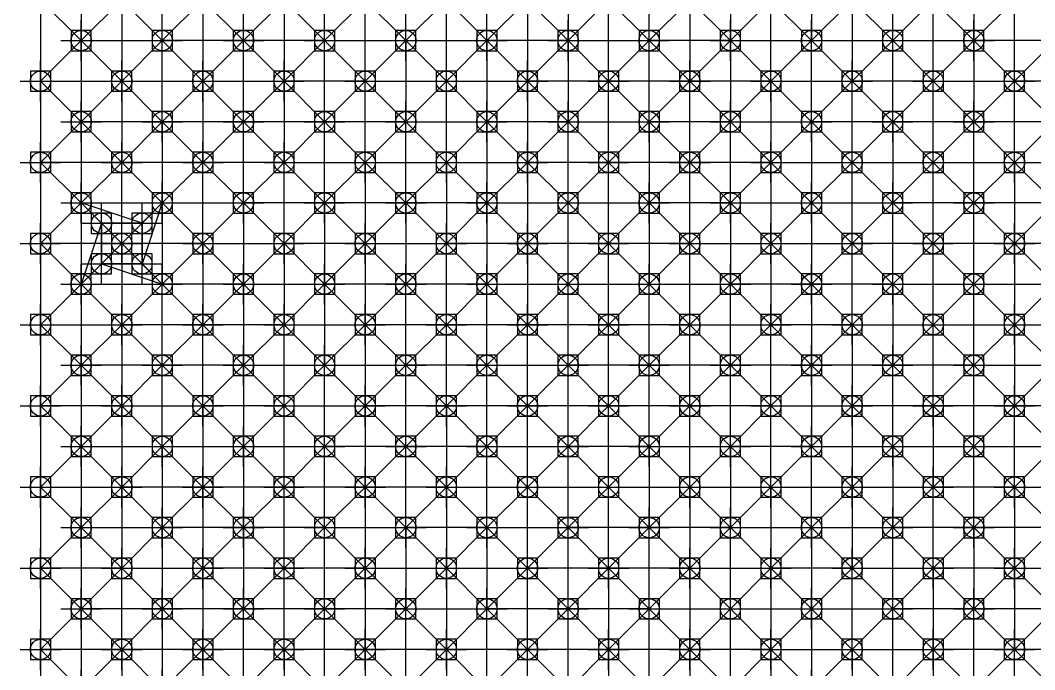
# Model space of a CAD drawing. Header units: inches. Extents: x -4 to 98, y -12 to 138.
# Drawn here: x -4 to 46, y 64 to 96 of the extents above; entities that cross this region are included whole.
import ezdxf

# ---------------------------------------------------------------- set-up
doc = ezdxf.new("R2010")
doc.units = ezdxf.units.IN
doc.header["$MEASUREMENT"] = 0
doc.header["$PDMODE"] = 98
doc.header["$PDSIZE"] = 1
doc.layers.add('AM_2', color=5, linetype='Continuous', lineweight=30)

msp = doc.modelspace()

# ---------------------------------------------------------------- linework, layer by layer
at = {"layer": 'AM_2', "color": 2}
for p, q in [((-1, 99, 10), (-1, 95, 10)), ((3, 95, 10), (3, 99, 10)), ((7, 95, 10), (7, 99, 10)), ((11, 95, 10), (11, 99, 10)), ((15, 95, 10), (15, 99, 10)), ((19, 95, 10), (19, 99, 10)), ((23, 99, 10), (23, 95, 10)), ((27, 95, 10), (27, 99, 10)), ((31, 99, 10), (31, 95, 10)), ((35, 99, 10), (35, 95, 10)), ((39, 95, 10), (39, 99, 10)), ((43, 99, 10), (43, 95, 10)), ((-1, 95, 10), (-1, 91, 10)), ((-1, 95, 10), (3, 95, 10)), ((7, 95, 10), (3, 95, 10)), ((3, 91, 10), (3, 95, 10)), ((11, 95, 10), (7, 95, 10)), ((7, 91, 10), (7, 95, 10)), ((11, 95, 10), (15, 95, 10)), ((11, 91, 10), (11, 95, 10)), ((15, 95, 10), (15, 91, 10)), ((15, 95, 10), (19, 95, 10)), ((23, 95, 10), (19, 95, 10)), ((19, 95, 10), (19, 91, 10)), ((23, 95, 10), (23, 91, 10)), ((23, 95, 10), (27, 95, 10)), ((31, 95, 10), (27, 95, 10)), ((27, 91, 10), (27, 95, 10)), ((31, 95, 10), (31, 91, 10)), ((31, 95, 10), (35, 95, 10)), ((35, 95, 10), (39, 95, 10)), ((35, 91, 10), (35, 95, 10)), ((39, 95, 10), (43, 95, 10)), ((39, 91, 10), (39, 95, 10)), ((47, 95, 10), (43, 95, 10)), ((43, 95, 10), (43, 91, 10)), ((3, 91, 10), (-1, 91, 10)), ((-1, 91, 10), (-1, 87, 10)), ((7, 91, 10), (3, 91, 10)), ((3, 91, 10), (3, 87, 10)), ((11, 91, 10), (7, 91, 10)), ((7, 87, 10), (7, 91, 10)), ((15, 91, 10), (11, 91, 10)), ((11, 87, 10), (11, 91, 10)), ((15, 91, 10), (19, 91, 10)), ((15, 87, 10), (15, 91, 10)), ((23, 91, 10), (19, 91, 10)), ((19, 91, 10), (19, 87, 10)), ((23, 91, 10), (27, 91, 10)), ((23, 87, 10), (23, 91, 10)), ((31, 91, 10), (27, 91, 10)), ((27, 91, 10), (27, 87, 10)), ((31, 91, 10), (35, 91, 10)), ((31, 87, 10), (31, 91, 10)), ((39, 91, 10), (35, 91, 10)), ((35, 91, 10), (35, 87, 10)), ((43, 91, 10), (39, 91, 10)), ((39, 91, 10), (39, 87, 10)), ((47, 91, 10), (43, 91, 10)), ((43, 87, 10), (43, 91, 10)), ((-1, 87, 10), (-1, 83, 10)), ((-1, 87, 10), (3, 87, 10)), ((3, 87, 10), (3, 83, 10)), ((3, 87, 10), (7, 87, 10)), ((11, 87, 10), (7, 87, 10)), ((7, 87, 10), (7, 83, 10)), ((15, 87, 10), (11, 87, 10)), ((11, 87, 10), (11, 83, 10)), ((19, 87, 10), (15, 87, 10)), ((15, 87, 10), (15, 83, 10)), ((19, 87, 10), (19, 83, 10)), ((19, 87, 10), (23, 87, 10)), ((23, 87, 10), (27, 87, 10)), ((23, 83, 10), (23, 87, 10)), ((31, 87, 10), (27, 87, 10)), ((27, 87, 10), (27, 83, 10)), ((31, 87, 10), (31, 83, 10)), ((31, 87, 10), (35, 87, 10)), ((35, 87, 10), (35, 83, 10)), ((35, 87, 10), (39, 87, 10)), ((43, 87, 10), (39, 87, 10)), ((39, 83, 10), (39, 87, 10)), ((47, 87, 10), (43, 87, 10)), ((43, 83, 10), (43, 87, 10)), ((-1, 83, 10), (-1, 79, 10)), ((-1, 83, 10), (3, 83, 10)), ((7, 83, 10), (3, 83, 10)), ((3, 79, 10), (3, 83, 10)), ((7, 83, 10), (7, 79, 10)), ((7, 83, 10), (11, 83, 10)), ((15, 83, 10), (11, 83, 10)), ((11, 83, 10), (11, 79, 10)), ((19, 83, 10), (15, 83, 10)), ((15, 79, 10), (15, 83, 10)), ((19, 83, 10), (23, 83, 10)), ((19, 79, 10), (19, 83, 10)), ((23, 83, 10), (27, 83, 10)), ((23, 79, 10), (23, 83, 10)), ((27, 83, 10), (31, 83, 10)), ((27, 79, 10), (27, 83, 10)), ((35, 83, 10), (31, 83, 10)), ((31, 79, 10), (31, 83, 10)), ((39, 83, 10), (35, 83, 10)), ((35, 83, 10), (35, 79, 10)), ((39, 83, 10), (39, 79, 10)), ((39, 83, 10), (43, 83, 10)), ((43, 83, 10), (47, 83, 10)), ((43, 79, 10), (43, 83, 10)), ((3, 79, 10), (-1, 79, 10)), ((-1, 79, 10), (-1, 75, 10)), ((7, 79, 10), (3, 79, 10)), ((3, 75, 10), (3, 79, 10)), ((7, 79, 10), (7, 75, 10)), ((7, 79, 10), (11, 79, 10)), ((11, 79, 10), (15, 79, 10)), ((11, 75, 10), (11, 79, 10)), ((19, 79, 10), (15, 79, 10)), ((15, 75, 10), (15, 79, 10)), ((19, 79, 10), (23, 79, 10)), ((19, 75, 10), (19, 79, 10)), ((27, 79, 10), (23, 79, 10)), ((23, 75, 10), (23, 79, 10)), ((31, 79, 10), (27, 79, 10)), ((27, 75, 10), (27, 79, 10)), ((35, 79, 10), (31, 79, 10)), ((31, 75, 10), (31, 79, 10)), ((39, 79, 10), (35, 79, 10)), ((35, 79, 10), (35, 75, 10)), ((43, 79, 10), (39, 79, 10)), ((39, 75, 10), (39, 79, 10)), ((43, 79, 10), (47, 79, 10)), ((43, 75, 10), (43, 79, 10)), ((-1, 75, 10), (-1, 71, 10)), ((-1, 75, 10), (3, 75, 10)), ((3, 75, 10), (3, 71, 10)), ((3, 75, 10), (7, 75, 10)), ((7, 75, 10), (7, 71, 10)), ((7, 75, 10), (11, 75, 10)), ((15, 75, 10), (11, 75, 10)), ((11, 71, 10), (11, 75, 10)), ((19, 75, 10), (15, 75, 10)), ((15, 71, 10), (15, 75, 10)), ((19, 75, 10), (23, 75, 10)), ((19, 71, 10), (19, 75, 10)), ((27, 75, 10), (23, 75, 10)), ((23, 71, 10), (23, 75, 10)), ((27, 75, 10), (27, 71, 10)), ((27, 75, 10), (31, 75, 10)), ((35, 75, 10), (31, 75, 10)), ((31, 75, 10), (31, 71, 10)), ((35, 75, 10), (39, 75, 10)), ((35, 71, 10), (35, 75, 10)), ((39, 75, 10), (39, 71, 10)), ((39, 75, 10), (43, 75, 10)), ((43, 75, 10), (47, 75, 10)), ((43, 71, 10), (43, 75, 10)), ((-1, 71, 10), (-1, 67, 10)), ((-1, 71, 10), (3, 71, 10)), ((7, 71, 10), (3, 71, 10)), ((3, 71, 10), (3, 67, 10)), ((11, 71, 10), (7, 71, 10)), ((7, 71, 10), (7, 67, 10)), ((11, 71, 10), (15, 71, 10)), ((11, 67, 10), (11, 71, 10)), ((19, 71, 10), (15, 71, 10)), ((15, 71, 10), (15, 67, 10)), ((19, 71, 10), (19, 67, 10)), ((19, 71, 10), (23, 71, 10)), ((27, 71, 10), (23, 71, 10)), ((23, 67, 10), (23, 71, 10)), ((31, 71, 10), (27, 71, 10)), ((27, 67, 10), (27, 71, 10)), ((31, 71, 10), (35, 71, 10)), ((31, 67, 10), (31, 71, 10)), ((35, 71, 10), (35, 67, 10)), ((35, 71, 10), (39, 71, 10)), ((43, 71, 10), (39, 71, 10)), ((39, 67, 10), (39, 71, 10)), ((47, 71, 10), (43, 71, 10)), ((43, 71, 10), (43, 67, 10)), ((3, 67, 10), (-1, 67, 10)), ((-1, 67, 10), (-1, 63, 10)), ((7, 67, 10), (3, 67, 10)), ((3, 67, 10), (3, 63, 10)), ((11, 67, 10), (7, 67, 10)), ((7, 63, 10), (7, 67, 10)), ((15, 67, 10), (11, 67, 10)), ((11, 63, 10), (11, 67, 10)), ((15, 67, 10), (19, 67, 10)), ((15, 63, 10), (15, 67, 10)), ((23, 67, 10), (19, 67, 10)), ((19, 63, 10), (19, 67, 10)), ((27, 67, 10), (23, 67, 10)), ((23, 63, 10), (23, 67, 10)), ((27, 67, 10), (31, 67, 10)), ((27, 63, 10), (27, 67, 10)), ((31, 67, 10), (35, 67, 10)), ((31, 63, 10), (31, 67, 10)), ((35, 67, 10), (35, 63, 10)), ((35, 67, 10), (39, 67, 10)), ((43, 67, 10), (39, 67, 10)), ((39, 63, 10), (39, 67, 10)), ((47, 67, 10), (43, 67, 10)), ((43, 63, 10), (43, 67, 10))]:
    msp.add_line(p, q, dxfattribs=at)
at = {"layer": 'AM_2', "color": 1}
for p, q in [((-1, 95, 10), (-3, 97, 12)), ((1, 97, 12), (-1, 95, 10)), ((3, 95, 10), (1, 97, 12)), ((5, 97, 12), (3, 95, 10)), ((7, 95, 10), (5, 97, 12)), ((9, 97, 12), (7, 95, 10)), ((11, 95, 10), (9, 97, 12)), ((13, 97, 12), (11, 95, 10)), ((15, 95, 10), (13, 97, 12)), ((17, 97, 12), (15, 95, 10)), ((19, 95, 10), (17, 97, 12)), ((21, 97, 12), (19, 95, 10)), ((23, 95, 10), (21, 97, 12)), ((25, 97, 12), (23, 95, 10)), ((27, 95, 10), (25, 97, 12)), ((29, 97, 12), (27, 95, 10)), ((31, 95, 10), (29, 97, 12)), ((33, 97, 12), (31, 95, 10)), ((35, 95, 10), (33, 97, 12)), ((37, 97, 12), (35, 95, 10)), ((39, 95, 10), (37, 97, 12)), ((41, 97, 12), (39, 95, 10)), ((43, 95, 10), (41, 97, 12)), ((45, 97, 12), (43, 95, 10)), ((-1, 95, 10), (-3, 93, 12)), ((1, 93, 12), (-1, 95, 10)), ((3, 95, 10), (1, 93, 12)), ((5, 93, 12), (3, 95, 10)), ((7, 95, 10), (5, 93, 12)), ((9, 93, 12), (7, 95, 10)), ((11, 95, 10), (9, 93, 12)), ((13, 93, 12), (11, 95, 10)), ((15, 95, 10), (13, 93, 12)), ((17, 93, 12), (15, 95, 10)), ((19, 95, 10), (17, 93, 12)), ((21, 93, 12), (19, 95, 10)), ((23, 95, 10), (21, 93, 12)), ((25, 93, 12), (23, 95, 10)), ((27, 95, 10), (25, 93, 12)), ((29, 93, 12), (27, 95, 10)), ((31, 95, 10), (29, 93, 12)), ((33, 93, 12), (31, 95, 10)), ((35, 95, 10), (33, 93, 12)), ((37, 93, 12), (35, 95, 10)), ((39, 95, 10), (37, 93, 12)), ((41, 93, 12), (39, 95, 10)), ((43, 95, 10), (41, 93, 12)), ((45, 93, 12), (43, 95, 10)), ((47, 95, 10), (45, 93, 12)), ((-1, 91, 10), (-3, 93, 12)), ((1, 93, 12), (-1, 91, 10)), ((3, 91, 10), (1, 93, 12)), ((5, 93, 12), (3, 91, 10)), ((7, 91, 10), (5, 93, 12)), ((9, 93, 12), (7, 91, 10)), ((11, 91, 10), (9, 93, 12)), ((13, 93, 12), (11, 91, 10)), ((15, 91, 10), (13, 93, 12)), ((17, 93, 12), (15, 91, 10)), ((19, 91, 10), (17, 93, 12)), ((21, 93, 12), (19, 91, 10)), ((23, 91, 10), (21, 93, 12)), ((25, 93, 12), (23, 91, 10)), ((27, 91, 10), (25, 93, 12)), ((29, 93, 12), (27, 91, 10)), ((31, 91, 10), (29, 93, 12)), ((33, 93, 12), (31, 91, 10)), ((35, 91, 10), (33, 93, 12)), ((37, 93, 12), (35, 91, 10)), ((39, 91, 10), (37, 93, 12)), ((41, 93, 12), (39, 91, 10)), ((43, 91, 10), (41, 93, 12)), ((45, 93, 12), (43, 91, 10)), ((47, 91, 10), (45, 93, 12)), ((-1, 91, 10), (-3, 89, 12)), ((1, 89, 12), (-1, 91, 10)), ((3, 91, 10), (1, 89, 12)), ((5, 89, 12), (3, 91, 10)), ((7, 91, 10), (5, 89, 12)), ((9, 89, 12), (7, 91, 10)), ((11, 91, 10), (9, 89, 12)), ((13, 89, 12), (11, 91, 10)), ((15, 91, 10), (13, 89, 12)), ((17, 89, 12), (15, 91, 10)), ((19, 91, 10), (17, 89, 12)), ((21, 89, 12), (19, 91, 10)), ((23, 91, 10), (21, 89, 12)), ((25, 89, 12), (23, 91, 10)), ((27, 91, 10), (25, 89, 12)), ((29, 89, 12), (27, 91, 10)), ((31, 91, 10), (29, 89, 12)), ((33, 89, 12), (31, 91, 10)), ((35, 91, 10), (33, 89, 12)), ((37, 89, 12), (35, 91, 10)), ((39, 91, 10), (37, 89, 12)), ((41, 89, 12), (39, 91, 10)), ((43, 91, 10), (41, 89, 12)), ((45, 89, 12), (43, 91, 10)), ((47, 91, 10), (45, 89, 12)), ((-1, 87, 10), (-3, 89, 12)), ((1, 89, 12), (-1, 87, 10)), ((3, 87, 10), (1, 89, 12)), ((5, 89, 12), (3, 87, 10)), ((7, 87, 10), (5, 89, 12)), ((9, 89, 12), (7, 87, 10)), ((11, 87, 10), (9, 89, 12)), ((13, 89, 12), (11, 87, 10)), ((15, 87, 10), (13, 89, 12)), ((17, 89, 12), (15, 87, 10)), ((19, 87, 10), (17, 89, 12)), ((21, 89, 12), (19, 87, 10)), ((23, 87, 10), (21, 89, 12)), ((25, 89, 12), (23, 87, 10)), ((27, 87, 10), (25, 89, 12)), ((29, 89, 12), (27, 87, 10)), ((31, 87, 10), (29, 89, 12)), ((33, 89, 12), (31, 87, 10)), ((35, 87, 10), (33, 89, 12)), ((37, 89, 12), (35, 87, 10)), ((39, 87, 10), (37, 89, 12)), ((41, 89, 12), (39, 87, 10)), ((43, 87, 10), (41, 89, 12)), ((45, 89, 12), (43, 87, 10)), ((47, 87, 10), (45, 89, 12)), ((-1, 87, 10), (-3, 85, 12)), ((1, 85, 12), (-1, 87, 10)), ((3, 87, 10), (1, 85, 12)), ((5, 85, 12), (3, 87, 10)), ((7, 87, 10), (5, 85, 12)), ((9, 85, 12), (7, 87, 10)), ((11, 87, 10), (9, 85, 12)), ((13, 85, 12), (11, 87, 10)), ((15, 87, 10), (13, 85, 12)), ((17, 85, 12), (15, 87, 10)), ((19, 87, 10), (17, 85, 12)), ((21, 85, 12), (19, 87, 10)), ((23, 87, 10), (21, 85, 12)), ((25, 85, 12), (23, 87, 10)), ((27, 87, 10), (25, 85, 12)), ((29, 85, 12), (27, 87, 10)), ((31, 87, 10), (29, 85, 12)), ((33, 85, 12), (31, 87, 10)), ((35, 87, 10), (33, 85, 12)), ((37, 85, 12), (35, 87, 10)), ((39, 87, 10), (37, 85, 12)), ((41, 85, 12), (39, 87, 10)), ((43, 87, 10), (41, 85, 12)), ((45, 85, 12), (43, 87, 10)), ((47, 87, 10), (45, 85, 12)), ((-1, 83, 10), (-3, 85, 12)), ((1, 85, 12), (-1, 83, 10)), ((3, 83, 10), (1, 85, 12)), ((5, 85, 12), (3, 83, 10)), ((7, 83, 10), (5, 85, 12)), ((9, 85, 12), (7, 83, 10)), ((11, 83, 10), (9, 85, 12)), ((13, 85, 12), (11, 83, 10)), ((15, 83, 10), (13, 85, 12)), ((17, 85, 12), (15, 83, 10)), ((19, 83, 10), (17, 85, 12)), ((21, 85, 12), (19, 83, 10)), ((23, 83, 10), (21, 85, 12)), ((25, 85, 12), (23, 83, 10)), ((27, 83, 10), (25, 85, 12)), ((29, 85, 12), (27, 83, 10)), ((31, 83, 10), (29, 85, 12)), ((33, 85, 12), (31, 83, 10)), ((35, 83, 10), (33, 85, 12)), ((37, 85, 12), (35, 83, 10)), ((39, 83, 10), (37, 85, 12)), ((41, 85, 12), (39, 83, 10)), ((43, 83, 10), (41, 85, 12)), ((45, 85, 12), (43, 83, 10)), ((47, 83, 10), (45, 85, 12)), ((-1, 83, 10), (-3, 81, 12)), ((1, 81, 12), (-1, 83, 10)), ((3, 83, 10), (1, 81, 12)), ((5, 81, 12), (3, 83, 10)), ((7, 83, 10), (5, 81, 12)), ((9, 81, 12), (7, 83, 10)), ((11, 83, 10), (9, 81, 12)), ((13, 81, 12), (11, 83, 10)), ((15, 83, 10), (13, 81, 12)), ((17, 81, 12), (15, 83, 10)), ((19, 83, 10), (17, 81, 12)), ((21, 81, 12), (19, 83, 10)), ((23, 83, 10), (21, 81, 12)), ((25, 81, 12), (23, 83, 10)), ((27, 83, 10), (25, 81, 12)), ((29, 81, 12), (27, 83, 10)), ((31, 83, 10), (29, 81, 12)), ((33, 81, 12), (31, 83, 10)), ((35, 83, 10), (33, 81, 12)), ((37, 81, 12), (35, 83, 10)), ((39, 83, 10), (37, 81, 12)), ((41, 81, 12), (39, 83, 10)), ((43, 83, 10), (41, 81, 12)), ((45, 81, 12), (43, 83, 10)), ((47, 83, 10), (45, 81, 12)), ((-1, 79, 10), (-3, 81, 12)), ((1, 81, 12), (-1, 79, 10)), ((3, 79, 10), (1, 81, 12)), ((5, 81, 12), (3, 79, 10)), ((7, 79, 10), (5, 81, 12)), ((9, 81, 12), (7, 79, 10)), ((11, 79, 10), (9, 81, 12)), ((13, 81, 12), (11, 79, 10)), ((15, 79, 10), (13, 81, 12)), ((17, 81, 12), (15, 79, 10)), ((19, 79, 10), (17, 81, 12)), ((21, 81, 12), (19, 79, 10)), ((23, 79, 10), (21, 81, 12)), ((25, 81, 12), (23, 79, 10)), ((27, 79, 10), (25, 81, 12)), ((29, 81, 12), (27, 79, 10)), ((31, 79, 10), (29, 81, 12)), ((33, 81, 12), (31, 79, 10)), ((35, 79, 10), (33, 81, 12)), ((37, 81, 12), (35, 79, 10)), ((39, 79, 10), (37, 81, 12)), ((41, 81, 12), (39, 79, 10)), ((43, 79, 10), (41, 81, 12)), ((45, 81, 12), (43, 79, 10)), ((47, 79, 10), (45, 81, 12)), ((-1, 79, 10), (-3, 77, 12)), ((1, 77, 12), (-1, 79, 10)), ((3, 79, 10), (1, 77, 12)), ((5, 77, 12), (3, 79, 10)), ((7, 79, 10), (5, 77, 12)), ((9, 77, 12), (7, 79, 10)), ((11, 79, 10), (9, 77, 12)), ((13, 77, 12), (11, 79, 10)), ((15, 79, 10), (13, 77, 12)), ((17, 77, 12), (15, 79, 10)), ((19, 79, 10), (17, 77, 12)), ((21, 77, 12), (19, 79, 10)), ((23, 79, 10), (21, 77, 12)), ((25, 77, 12), (23, 79, 10)), ((27, 79, 10), (25, 77, 12)), ((29, 77, 12), (27, 79, 10)), ((31, 79, 10), (29, 77, 12)), ((33, 77, 12), (31, 79, 10)), ((35, 79, 10), (33, 77, 12)), ((37, 77, 12), (35, 79, 10)), ((39, 79, 10), (37, 77, 12)), ((41, 77, 12), (39, 79, 10)), ((43, 79, 10), (41, 77, 12)), ((45, 77, 12), (43, 79, 10)), ((47, 79, 10), (45, 77, 12)), ((-1, 75, 10), (-3, 77, 12)), ((1, 77, 12), (-1, 75, 10)), ((3, 75, 10), (1, 77, 12)), ((5, 77, 12), (3, 75, 10)), ((7, 75, 10), (5, 77, 12)), ((9, 77, 12), (7, 75, 10)), ((11, 75, 10), (9, 77, 12)), ((13, 77, 12), (11, 75, 10)), ((15, 75, 10), (13, 77, 12)), ((17, 77, 12), (15, 75, 10)), ((19, 75, 10), (17, 77, 12)), ((21, 77, 12), (19, 75, 10)), ((23, 75, 10), (21, 77, 12)), ((25, 77, 12), (23, 75, 10)), ((27, 75, 10), (25, 77, 12)), ((29, 77, 12), (27, 75, 10)), ((31, 75, 10), (29, 77, 12)), ((33, 77, 12), (31, 75, 10)), ((35, 75, 10), (33, 77, 12)), ((37, 77, 12), (35, 75, 10)), ((39, 75, 10), (37, 77, 12)), ((41, 77, 12), (39, 75, 10)), ((43, 75, 10), (41, 77, 12)), ((45, 77, 12), (43, 75, 10)), ((47, 75, 10), (45, 77, 12)), ((-1, 75, 10), (-3, 73, 12)), ((1, 73, 12), (-1, 75, 10)), ((3, 75, 10), (1, 73, 12)), ((5, 73, 12), (3, 75, 10)), ((7, 75, 10), (5, 73, 12)), ((9, 73, 12), (7, 75, 10)), ((11, 75, 10), (9, 73, 12)), ((13, 73, 12), (11, 75, 10)), ((15, 75, 10), (13, 73, 12)), ((17, 73, 12), (15, 75, 10)), ((19, 75, 10), (17, 73, 12)), ((21, 73, 12), (19, 75, 10)), ((23, 75, 10), (21, 73, 12)), ((25, 73, 12), (23, 75, 10)), ((27, 75, 10), (25, 73, 12)), ((29, 73, 12), (27, 75, 10)), ((31, 75, 10), (29, 73, 12)), ((33, 73, 12), (31, 75, 10)), ((35, 75, 10), (33, 73, 12)), ((37, 73, 12), (35, 75, 10)), ((39, 75, 10), (37, 73, 12)), ((41, 73, 12), (39, 75, 10)), ((43, 75, 10), (41, 73, 12)), ((45, 73, 12), (43, 75, 10)), ((47, 75, 10), (45, 73, 12)), ((-1, 71, 10), (-3, 73, 12)), ((1, 73, 12), (-1, 71, 10)), ((3, 71, 10), (1, 73, 12)), ((5, 73, 12), (3, 71, 10)), ((7, 71, 10), (5, 73, 12)), ((9, 73, 12), (7, 71, 10)), ((11, 71, 10), (9, 73, 12)), ((13, 73, 12), (11, 71, 10)), ((15, 71, 10), (13, 73, 12)), ((17, 73, 12), (15, 71, 10)), ((19, 71, 10), (17, 73, 12)), ((21, 73, 12), (19, 71, 10)), ((23, 71, 10), (21, 73, 12)), ((25, 73, 12), (23, 71, 10)), ((27, 71, 10), (25, 73, 12)), ((29, 73, 12), (27, 71, 10)), ((31, 71, 10), (29, 73, 12)), ((33, 73, 12), (31, 71, 10)), ((35, 71, 10), (33, 73, 12)), ((37, 73, 12), (35, 71, 10)), ((39, 71, 10), (37, 73, 12)), ((41, 73, 12), (39, 71, 10)), ((43, 71, 10), (41, 73, 12)), ((45, 73, 12), (43, 71, 10)), ((47, 71, 10), (45, 73, 12)), ((-1, 71, 10), (-3, 69, 12)), ((1, 69, 12), (-1, 71, 10)), ((3, 71, 10), (1, 69, 12)), ((5, 69, 12), (3, 71, 10)), ((7, 71, 10), (5, 69, 12)), ((9, 69, 12), (7, 71, 10)), ((11, 71, 10), (9, 69, 12)), ((13, 69, 12), (11, 71, 10)), ((15, 71, 10), (13, 69, 12)), ((17, 69, 12), (15, 71, 10)), ((19, 71, 10), (17, 69, 12)), ((21, 69, 12), (19, 71, 10)), ((23, 71, 10), (21, 69, 12)), ((25, 69, 12), (23, 71, 10)), ((27, 71, 10), (25, 69, 12)), ((29, 69, 12), (27, 71, 10)), ((31, 71, 10), (29, 69, 12)), ((33, 69, 12), (31, 71, 10)), ((35, 71, 10), (33, 69, 12)), ((37, 69, 12), (35, 71, 10)), ((39, 71, 10), (37, 69, 12)), ((41, 69, 12), (39, 71, 10)), ((43, 71, 10), (41, 69, 12)), ((45, 69, 12), (43, 71, 10)), ((47, 71, 10), (45, 69, 12)), ((-1, 67, 10), (-3, 69, 12)), ((1, 69, 12), (-1, 67, 10)), ((3, 67, 10), (1, 69, 12)), ((5, 69, 12), (3, 67, 10)), ((7, 67, 10), (5, 69, 12)), ((9, 69, 12), (7, 67, 10)), ((11, 67, 10), (9, 69, 12)), ((13, 69, 12), (11, 67, 10)), ((15, 67, 10), (13, 69, 12)), ((17, 69, 12), (15, 67, 10)), ((19, 67, 10), (17, 69, 12)), ((21, 69, 12), (19, 67, 10)), ((23, 67, 10), (21, 69, 12)), ((25, 69, 12), (23, 67, 10)), ((27, 67, 10), (25, 69, 12)), ((29, 69, 12), (27, 67, 10)), ((31, 67, 10), (29, 69, 12)), ((33, 69, 12), (31, 67, 10)), ((35, 67, 10), (33, 69, 12)), ((37, 69, 12), (35, 67, 10)), ((39, 67, 10), (37, 69, 12)), ((41, 69, 12), (39, 67, 10)), ((43, 67, 10), (41, 69, 12)), ((45, 69, 12), (43, 67, 10)), ((47, 67, 10), (45, 69, 12)), ((-1, 67, 10), (-3, 65, 12)), ((1, 65, 12), (-1, 67, 10)), ((3, 67, 10), (1, 65, 12)), ((5, 65, 12), (3, 67, 10)), ((7, 67, 10), (5, 65, 12)), ((9, 65, 12), (7, 67, 10)), ((11, 67, 10), (9, 65, 12)), ((13, 65, 12), (11, 67, 10)), ((15, 67, 10), (13, 65, 12)), ((17, 65, 12), (15, 67, 10)), ((19, 67, 10), (17, 65, 12)), ((21, 65, 12), (19, 67, 10)), ((23, 67, 10), (21, 65, 12)), ((25, 65, 12), (23, 67, 10)), ((27, 67, 10), (25, 65, 12)), ((29, 65, 12), (27, 67, 10)), ((31, 67, 10), (29, 65, 12)), ((33, 65, 12), (31, 67, 10)), ((35, 67, 10), (33, 65, 12)), ((37, 65, 12), (35, 67, 10)), ((39, 67, 10), (37, 65, 12)), ((41, 65, 12), (39, 67, 10)), ((43, 67, 10), (41, 65, 12)), ((45, 65, 12), (43, 67, 10)), ((47, 67, 10), (45, 65, 12)), ((-1, 63, 10), (-3, 65, 12)), ((1, 65, 12), (-1, 63, 10)), ((3, 63, 10), (1, 65, 12)), ((5, 65, 12), (3, 63, 10)), ((7, 63, 10), (5, 65, 12)), ((9, 65, 12), (7, 63, 10)), ((11, 63, 10), (9, 65, 12)), ((13, 65, 12), (11, 63, 10)), ((15, 63, 10), (13, 65, 12)), ((17, 65, 12), (15, 63, 10)), ((19, 63, 10), (17, 65, 12)), ((21, 65, 12), (19, 63, 10)), ((23, 63, 10), (21, 65, 12)), ((25, 65, 12), (23, 63, 10)), ((27, 63, 10), (25, 65, 12)), ((29, 65, 12), (27, 63, 10)), ((31, 63, 10), (29, 65, 12)), ((33, 65, 12), (31, 63, 10)), ((35, 63, 10), (33, 65, 12)), ((37, 65, 12), (35, 63, 10)), ((39, 63, 10), (37, 65, 12)), ((41, 65, 12), (39, 63, 10)), ((43, 63, 10), (41, 65, 12)), ((45, 65, 12), (43, 63, 10)), ((47, 63, 10), (45, 65, 12))]:
    msp.add_line(p, q, dxfattribs=at)
at = {"layer": 'AM_2', "color": 3, "extrusion": (0, -1, 1e-16)}
for p, q in [((-3, 97, 12), (-3, 93, 12)), ((1, 97, 12), (1, 93, 12)), ((5, 97, 12), (5, 93, 12)), ((9, 97, 12), (9, 93, 12)), ((13, 93, 12), (13, 97, 12)), ((17, 93, 12), (17, 97, 12)), ((21, 97, 12), (21, 93, 12)), ((25, 93, 12), (25, 97, 12)), ((29, 97, 12), (29, 93, 12)), ((33, 93, 12), (33, 97, 12)), ((37, 97, 12), (37, 93, 12)), ((41, 93, 12), (41, 97, 12)), ((45, 93, 12), (45, 97, 12)), ((-3, 93, 12), (-3, 89, 12)), ((-3, 93, 12), (1, 93, 12)), ((1, 93, 12), (1, 89, 12)), ((1, 93, 12), (5, 93, 12)), ((5, 93, 12), (5, 89, 12)), ((5, 93, 12), (9, 93, 12)), ((13, 93, 12), (9, 93, 12)), ((9, 93, 12), (9, 89, 12)), ((13, 93, 12), (17, 93, 12)), ((13, 89, 12), (13, 93, 12)), ((17, 93, 12), (21, 93, 12)), ((17, 89, 12), (17, 93, 12)), ((25, 93, 12), (21, 93, 12)), ((21, 93, 12), (21, 89, 12)), ((29, 93, 12), (25, 93, 12)), ((25, 89, 12), (25, 93, 12)), ((33, 93, 12), (29, 93, 12)), ((29, 89, 12), (29, 93, 12)), ((33, 93, 12), (33, 89, 12)), ((33, 93, 12), (37, 93, 12)), ((41, 93, 12), (37, 93, 12)), ((37, 89, 12), (37, 93, 12)), ((41, 93, 12), (45, 93, 12)), ((41, 89, 12), (41, 93, 12)), ((49, 93, 12), (45, 93, 12)), ((45, 89, 12), (45, 93, 12)), ((1, 89, 12), (-3, 89, 12)), ((-3, 89, 12), (-3, 85, 12)), ((5, 89, 12), (1, 89, 12)), ((1, 85, 12), (1, 89, 12)), ((9, 89, 12), (5, 89, 12)), ((5, 85, 12), (5, 89, 12)), ((9, 89, 12), (13, 89, 12)), ((9, 85, 12), (9, 89, 12)), ((13, 89, 12), (13, 85, 12)), ((13, 89, 12), (17, 89, 12)), ((17, 89, 12), (17, 85, 12)), ((17, 89, 12), (21, 89, 12)), ((25, 89, 12), (21, 89, 12)), ((21, 89, 12), (21, 85, 12)), ((29, 89, 12), (25, 89, 12)), ((25, 85, 12), (25, 89, 12)), ((33, 89, 12), (29, 89, 12)), ((29, 85, 12), (29, 89, 12)), ((33, 89, 12), (33, 85, 12)), ((33, 89, 12), (37, 89, 12)), ((37, 89, 12), (41, 89, 12)), ((37, 85, 12), (37, 89, 12)), ((41, 89, 12), (45, 89, 12)), ((41, 85, 12), (41, 89, 12)), ((45, 89, 12), (45, 85, 12)), ((45, 89, 12), (49, 89, 12)), ((1, 85, 12), (-3, 85, 12)), ((-3, 85, 12), (-3, 81, 12)), ((5, 85, 12), (1, 85, 12)), ((1, 85, 12), (1, 81, 12)), ((5, 85, 12), (5, 81, 12)), ((5, 85, 12), (9, 85, 12)), ((13, 85, 12), (9, 85, 12)), ((9, 85, 12), (9, 81, 12)), ((13, 85, 12), (13, 81, 12)), ((13, 85, 12), (17, 85, 12)), ((21, 85, 12), (17, 85, 12)), ((17, 81, 12), (17, 85, 12)), ((25, 85, 12), (21, 85, 12)), ((21, 85, 12), (21, 81, 12)), ((29, 85, 12), (25, 85, 12)), ((25, 81, 12), (25, 85, 12)), ((29, 85, 12), (33, 85, 12)), ((29, 81, 12), (29, 85, 12)), ((33, 85, 12), (33, 81, 12)), ((33, 85, 12), (37, 85, 12)), ((41, 85, 12), (37, 85, 12)), ((37, 81, 12), (37, 85, 12)), ((45, 85, 12), (41, 85, 12)), ((41, 81, 12), (41, 85, 12)), ((49, 85, 12), (45, 85, 12)), ((45, 85, 12), (45, 81, 12)), ((-3, 81, 12), (-3, 77, 12)), ((-3, 81, 12), (1, 81, 12)), ((5, 81, 12), (1, 81, 12)), ((1, 81, 12), (1, 77, 12)), ((9, 81, 12), (5, 81, 12)), ((5, 77, 12), (5, 81, 12)), ((9, 81, 12), (13, 81, 12)), ((9, 77, 12), (9, 81, 12)), ((17, 81, 12), (13, 81, 12)), ((13, 81, 12), (13, 77, 12)), ((21, 81, 12), (17, 81, 12)), ((17, 77, 12), (17, 81, 12)), ((25, 81, 12), (21, 81, 12)), ((21, 77, 12), (21, 81, 12)), ((29, 81, 12), (25, 81, 12)), ((25, 77, 12), (25, 81, 12)), ((29, 81, 12), (33, 81, 12)), ((29, 77, 12), (29, 81, 12)), ((37, 81, 12), (33, 81, 12)), ((33, 77, 12), (33, 81, 12)), ((37, 81, 12), (37, 77, 12)), ((37, 81, 12), (41, 81, 12)), ((41, 81, 12), (45, 81, 12)), ((41, 77, 12), (41, 81, 12)), ((45, 81, 12), (45, 77, 12)), ((45, 81, 12), (49, 81, 12)), ((1, 77, 12), (-3, 77, 12)), ((-3, 77, 12), (-3, 73, 12)), ((1, 77, 12), (1, 73, 12)), ((1, 77, 12), (5, 77, 12)), ((9, 77, 12), (5, 77, 12)), ((5, 77, 12), (5, 73, 12)), ((9, 77, 12), (13, 77, 12)), ((9, 73, 12), (9, 77, 12)), ((17, 77, 12), (13, 77, 12)), ((13, 77, 12), (13, 73, 12)), ((21, 77, 12), (17, 77, 12)), ((17, 77, 12), (17, 73, 12)), ((25, 77, 12), (21, 77, 12)), ((21, 73, 12), (21, 77, 12)), ((29, 77, 12), (25, 77, 12)), ((25, 73, 12), (25, 77, 12)), ((33, 77, 12), (29, 77, 12)), ((29, 73, 12), (29, 77, 12)), ((33, 77, 12), (37, 77, 12)), ((33, 73, 12), (33, 77, 12)), ((41, 77, 12), (37, 77, 12)), ((37, 77, 12), (37, 73, 12)), ((45, 77, 12), (41, 77, 12)), ((41, 77, 12), (41, 73, 12)), ((49, 77, 12), (45, 77, 12)), ((45, 73, 12), (45, 77, 12)), ((-3, 73, 12), (-3, 69, 12)), ((-3, 73, 12), (1, 73, 12)), ((5, 73, 12), (1, 73, 12)), ((1, 73, 12), (1, 69, 12)), ((9, 73, 12), (5, 73, 12)), ((5, 73, 12), (5, 69, 12)), ((13, 73, 12), (9, 73, 12)), ((9, 69, 12), (9, 73, 12)), ((17, 73, 12), (13, 73, 12)), ((13, 73, 12), (13, 69, 12)), ((17, 73, 12), (17, 69, 12)), ((17, 73, 12), (21, 73, 12)), ((21, 73, 12), (25, 73, 12)), ((21, 69, 12), (21, 73, 12)), ((25, 73, 12), (29, 73, 12)), ((25, 69, 12), (25, 73, 12)), ((29, 73, 12), (29, 69, 12)), ((29, 73, 12), (33, 73, 12)), ((33, 73, 12), (33, 69, 12)), ((33, 73, 12), (37, 73, 12)), ((37, 73, 12), (37, 69, 12)), ((37, 73, 12), (41, 73, 12)), ((45, 73, 12), (41, 73, 12)), ((41, 69, 12), (41, 73, 12)), ((45, 73, 12), (45, 69, 12)), ((45, 73, 12), (49, 73, 12)), ((1, 69, 12), (-3, 69, 12)), ((-3, 69, 12), (-3, 65, 12)), ((1, 69, 12), (5, 69, 12)), ((1, 65, 12), (1, 69, 12)), ((9, 69, 12), (5, 69, 12)), ((5, 69, 12), (5, 65, 12)), ((13, 69, 12), (9, 69, 12)), ((9, 65, 12), (9, 69, 12)), ((13, 69, 12), (13, 65, 12)), ((13, 69, 12), (17, 69, 12)), ((17, 69, 12), (17, 65, 12)), ((17, 69, 12), (21, 69, 12)), ((25, 69, 12), (21, 69, 12)), ((21, 65, 12), (21, 69, 12)), ((29, 69, 12), (25, 69, 12)), ((25, 69, 12), (25, 65, 12)), ((29, 69, 12), (29, 65, 12)), ((29, 69, 12), (33, 69, 12)), ((37, 69, 12), (33, 69, 12)), ((33, 69, 12), (33, 65, 12)), ((37, 69, 12), (41, 69, 12)), ((37, 65, 12), (37, 69, 12)), ((45, 69, 12), (41, 69, 12)), ((41, 69, 12), (41, 65, 12)), ((45, 69, 12), (45, 65, 12)), ((45, 69, 12), (49, 69, 12)), ((1, 65, 12), (-3, 65, 12)), ((-3, 65, 12), (-3, 61, 12)), ((5, 65, 12), (1, 65, 12)), ((1, 65, 12), (1, 61, 12)), ((9, 65, 12), (5, 65, 12)), ((5, 65, 12), (5, 61, 12)), ((13, 65, 12), (9, 65, 12)), ((9, 65, 12), (9, 61, 12)), ((17, 65, 12), (13, 65, 12)), ((13, 65, 12), (13, 61, 12)), ((21, 65, 12), (17, 65, 12)), ((17, 65, 12), (17, 61, 12)), ((25, 65, 12), (21, 65, 12)), ((21, 61, 12), (21, 65, 12)), ((29, 65, 12), (25, 65, 12)), ((25, 65, 12), (25, 61, 12)), ((33, 65, 12), (29, 65, 12)), ((29, 65, 12), (29, 61, 12)), ((33, 65, 12), (33, 61, 12)), ((33, 65, 12), (37, 65, 12)), ((37, 65, 12), (37, 61, 12)), ((37, 65, 12), (41, 65, 12)), ((45, 65, 12), (41, 65, 12)), ((41, 65, 12), (41, 61, 12)), ((49, 65, 12), (45, 65, 12)), ((45, 61, 12), (45, 65, 12))]:
    msp.add_line(p, q, dxfattribs=at)
at = {"layer": 'AM_2', "color": 5, "extrusion": (0, 1, -1e-16)}
for p, q in [((-1, 87, 10), (0, 86, 8)), ((2, 86, 8), (-1, 87, 10)), ((2, 86, 8), (3, 87, 10)), ((3, 87, 10), (2, 84, 8)), ((0, 86, 8), (-1, 83, 10)), ((0, 84, 8), (-1, 83, 10)), ((2, 84, 8), (0, 84, 8)), ((2, 84, 6), (0, 84, 6)), ((2, 84, 4), (0, 84, 4)), ((2, 84, 2), (0, 84, 2)), ((2, 84, 8), (0, 84, 6)), ((0, 84, 6), (2, 84, 4)), ((2, 84, 4), (0, 84, 2)), ((0, 84, 2), (2, 84)), ((0, 84, 8), (2, 84, 6)), ((2, 84, 6), (0, 84, 4)), ((0, 84, 4), (2, 84, 2)), ((2, 84, 2), (0, 84)), ((0, 84, 8), (3, 83, 10)), ((2, 84, 8), (3, 83, 10))]:
    msp.add_line(p, q, dxfattribs=at)
at = {"layer": 'AM_2', "color": 5, "extrusion": (1, 0, 2e-16)}
for p, q in [((0, 84, 8), (0, 86, 8)), ((0, 84, 6), (0, 86, 6)), ((0, 84, 4), (0, 86, 4)), ((0, 84, 2), (0, 86, 2)), ((0, 84, 8), (0, 86, 6)), ((0, 86, 6), (0, 84, 4)), ((0, 84, 4), (0, 86, 2)), ((0, 86, 2), (0, 84)), ((0, 86, 8), (0, 84, 6)), ((0, 84, 6), (0, 86, 4)), ((0, 86, 4), (0, 84, 2)), ((0, 84, 2), (0, 86))]:
    msp.add_line(p, q, dxfattribs=at)
at = {"layer": 'AM_2', "color": 5, "extrusion": (1.8e-15, -1, 1e-16)}
for p, q in [((2, 86, 8), (0, 86, 8)), ((2, 86, 6), (0, 86, 6)), ((2, 86, 4), (0, 86, 4)), ((2, 86, 2), (0, 86, 2)), ((2, 86, 8), (0, 86, 6)), ((0, 86, 6), (2, 86, 4)), ((2, 86, 4), (0, 86, 2)), ((0, 86, 2), (2, 86)), ((0, 86, 8), (2, 86, 6)), ((2, 86, 6), (0, 86, 4)), ((0, 86, 4), (2, 86, 2)), ((2, 86, 2), (0, 86))]:
    msp.add_line(p, q, dxfattribs=at)
at = {"layer": 'AM_2', "color": 5}
for p, q in [((0, 86, 8), (0, 86, 6)), ((0, 86, 6), (0, 86, 4)), ((0, 86, 4), (0, 86, 2)), ((0, 86, 2), (0, 86)), ((2, 86, 8), (2, 86, 6)), ((2, 86, 6), (2, 86, 4)), ((2, 86, 4), (2, 86, 2)), ((2, 86, 2), (2, 86)), ((0, 84, 8), (0, 84, 6)), ((0, 84, 6), (0, 84, 4)), ((0, 84, 4), (0, 84, 2)), ((0, 84, 2), (0, 84)), ((2, 84, 8), (2, 84, 6)), ((2, 84, 6), (2, 84, 4)), ((2, 84, 4), (2, 84, 2)), ((2, 84, 2), (2, 84))]:
    msp.add_line(p, q, dxfattribs=at)
at = {"layer": 'AM_2', "color": 5, "extrusion": (-1, -1.6e-15, -2e-16)}
for p, q in [((2, 84, 8), (2, 86, 8)), ((2, 84, 6), (2, 86, 6)), ((2, 84, 4), (2, 86, 4)), ((2, 84, 2), (2, 86, 2)), ((2, 84, 8), (2, 86, 6)), ((2, 86, 6), (2, 84, 4)), ((2, 84, 4), (2, 86, 2)), ((2, 86, 2), (2, 84)), ((2, 86, 8), (2, 84, 6)), ((2, 84, 6), (2, 86, 4)), ((2, 86, 4), (2, 84, 2)), ((2, 84, 2), (2, 86))]:
    msp.add_line(p, q, dxfattribs=at)
at = {"layer": 'AM_2', "color": 132, "extrusion": (0, 0, -1)}
for p in [(-1, 95, 10), (3, 95, 10), (7, 95, 10), (11, 95, 10), (15, 95, 10), (19, 95, 10), (23, 95, 10), (27, 95, 10), (31, 95, 10), (35, 95, 10), (39, 95, 10), (43, 95, 10), (-1, 91, 10), (3, 91, 10), (7, 91, 10), (11, 91, 10), (15, 91, 10), (19, 91, 10), (23, 91, 10), (27, 91, 10), (31, 91, 10), (35, 91, 10), (39, 91, 10), (43, 91, 10), (-1, 87, 10), (3, 87, 10), (7, 87, 10), (11, 87, 10), (15, 87, 10), (19, 87, 10), (23, 87, 10), (27, 87, 10), (31, 87, 10), (35, 87, 10), (39, 87, 10), (43, 87, 10), (-1, 83, 10), (3, 83, 10), (7, 83, 10), (11, 83, 10), (15, 83, 10), (19, 83, 10), (23, 83, 10), (27, 83, 10), (31, 83, 10), (35, 83, 10), (39, 83, 10), (43, 83, 10), (-1, 79, 10), (3, 79, 10), (7, 79, 10), (11, 79, 10), (15, 79, 10), (19, 79, 10), (23, 79, 10), (27, 79, 10), (31, 79, 10), (35, 79, 10), (39, 79, 10), (43, 79, 10), (-1, 75, 10), (3, 75, 10), (7, 75, 10), (11, 75, 10), (15, 75, 10), (19, 75, 10), (23, 75, 10), (27, 75, 10), (31, 75, 10), (35, 75, 10), (39, 75, 10), (43, 75, 10), (-1, 71, 10), (3, 71, 10), (7, 71, 10), (11, 71, 10), (15, 71, 10), (19, 71, 10), (23, 71, 10), (27, 71, 10), (31, 71, 10), (35, 71, 10), (39, 71, 10), (43, 71, 10), (-1, 67, 10), (3, 67, 10), (7, 67, 10), (11, 67, 10), (15, 67, 10), (19, 67, 10), (23, 67, 10), (27, 67, 10), (31, 67, 10), (35, 67, 10), (39, 67, 10), (43, 67, 10), (-1, 63, 10), (3, 63, 10), (7, 63, 10), (11, 63, 10), (15, 63, 10), (19, 63, 10), (23, 63, 10), (27, 63, 10), (31, 63, 10), (35, 63, 10), (39, 63, 10), (43, 63, 10)]:
    msp.add_point(p, dxfattribs=at)
at = {"layer": 'AM_2', "color": 30}
for p in [(-3, 93, 12), (1, 93, 12), (5, 93, 12), (9, 93, 12), (13, 93, 12), (17, 93, 12), (21, 93, 12), (25, 93, 12), (29, 93, 12), (33, 93, 12), (37, 93, 12), (41, 93, 12), (45, 93, 12), (-3, 89, 12), (1, 89, 12), (5, 89, 12), (9, 89, 12), (13, 89, 12), (17, 89, 12), (21, 89, 12), (25, 89, 12), (29, 89, 12), (33, 89, 12), (37, 89, 12), (41, 89, 12), (45, 89, 12), (-3, 85, 12), (1, 85, 12), (5, 85, 12), (9, 85, 12), (13, 85, 12), (17, 85, 12), (21, 85, 12), (25, 85, 12), (29, 85, 12), (33, 85, 12), (37, 85, 12), (41, 85, 12), (45, 85, 12), (-3, 81, 12), (1, 81, 12), (5, 81, 12), (9, 81, 12), (13, 81, 12), (17, 81, 12), (21, 81, 12), (25, 81, 12), (29, 81, 12), (33, 81, 12), (37, 81, 12), (41, 81, 12), (45, 81, 12), (-3, 77, 12), (1, 77, 12), (5, 77, 12), (9, 77, 12), (13, 77, 12), (17, 77, 12), (21, 77, 12), (25, 77, 12), (29, 77, 12), (33, 77, 12), (37, 77, 12), (41, 77, 12), (45, 77, 12), (-3, 73, 12), (1, 73, 12), (5, 73, 12), (9, 73, 12), (13, 73, 12), (17, 73, 12), (21, 73, 12), (25, 73, 12), (29, 73, 12), (33, 73, 12), (37, 73, 12), (41, 73, 12), (45, 73, 12), (-3, 69, 12), (1, 69, 12), (5, 69, 12), (9, 69, 12), (13, 69, 12), (17, 69, 12), (21, 69, 12), (25, 69, 12), (29, 69, 12), (33, 69, 12), (37, 69, 12), (41, 69, 12), (45, 69, 12), (-3, 65, 12), (1, 65, 12), (5, 65, 12), (9, 65, 12), (13, 65, 12), (17, 65, 12), (21, 65, 12), (25, 65, 12), (29, 65, 12), (33, 65, 12), (37, 65, 12), (41, 65, 12), (45, 65, 12)]:
    msp.add_point(p, dxfattribs=at)
at = {"layer": 'AM_2', "color": 1, "extrusion": (0, 1, -1e-16)}
for p in [(0, 86), (2, 86), (0, 84), (2, 84)]:
    msp.add_point(p, dxfattribs=at)

doc.saveas('drawing.dxf')
